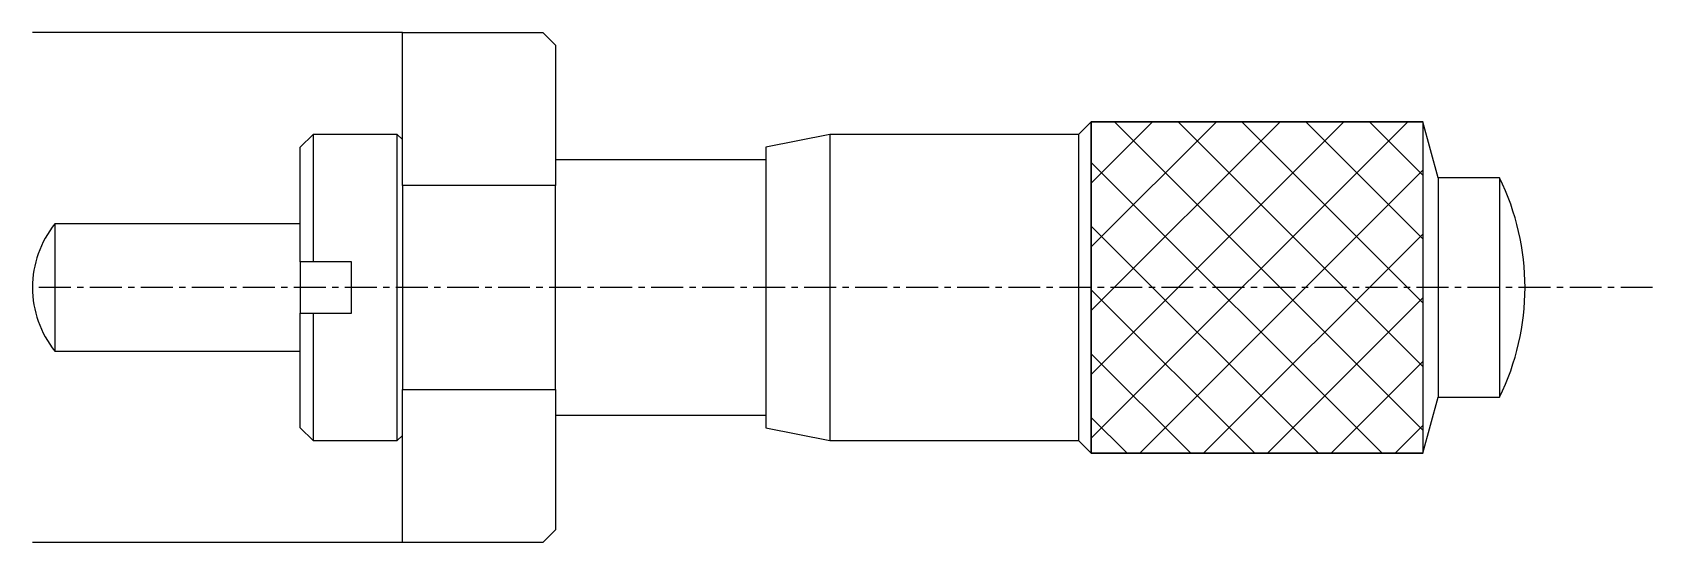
# Model space of a CAD drawing. Extents: x 10 to 365, y 10 to 240.
# Drawn here: x 138.8 to 202.3, y 131.8 to 151.8 of the extents above; entities that cross this region are included whole.
import ezdxf

# ---------------------------------------------------------------- set-up
doc = ezdxf.new("R2010")
doc.units = 0
doc.linetypes.add('CENTER', pattern=[2, 1.25, -0.25, 0.25, -0.25])
doc.layers.get('0').update_dxf_attribs({"linetype": 'CONTINUOUS'})
doc.layers.add('CENTER', color=1, linetype='CENTER')

msp = doc.modelspace()

# ---------------------------------------------------------------- linework, layer by layer
at = {"color": 7, "linetype": 'CONTINUOUS'}
for p, q in [((153.344926, 151.750002), (138.844926, 151.750002)), ((153.344926, 145.75), (153.344926, 151.750002)), ((153.344926, 151.750002), (158.844926, 151.75)), ((159.344926, 151.25), (158.844926, 151.75)), ((159.344926, 151.25), (159.344926, 145.75)), ((180.344932, 148.249999), (179.84493, 147.749996)), ((180.344932, 148.249999), (193.344933, 148.249999)), ((180.344932, 135.250001), (180.344932, 148.249999)), ((193.934421, 146.05), (193.344933, 148.249999)), ((193.344933, 148.249999), (193.344933, 135.250001)), ((149.844926, 147.75), (149.344926, 147.25)), ((149.844926, 147.75), (149.844926, 142.75)), ((153.144926, 147.75), (149.844926, 147.75)), ((153.144926, 141.75), (153.144926, 147.75)), ((153.344926, 147.55), (153.144926, 147.75)), ((170.094925, 147.749996), (167.594926, 147.249997)), ((170.094925, 147.749996), (170.094925, 135.750004)), ((179.84493, 147.749996), (170.094925, 147.749996)), ((179.84493, 147.749996), (179.84493, 135.750004)), ((149.344926, 142.75), (149.344926, 147.25)), ((167.594926, 146.75), (159.344926, 146.75)), ((167.594926, 147.249997), (167.594926, 136.250003)), ((159.344926, 145.75), (153.344926, 145.75)), ((153.344926, 145.75), (153.344926, 137.75)), ((159.344926, 137.75), (159.344926, 145.75)), ((193.934421, 146.05), (193.934421, 137.45)), ((196.344932, 146.05), (193.934421, 146.05)), ((196.344932, 146.05), (196.344932, 137.45)), ((139.722435, 144.249996), (139.722435, 139.250004)), ((149.344926, 144.249996), (139.722435, 144.249996)), ((149.344926, 142.75), (149.344926, 140.75)), ((149.844926, 142.75), (149.344926, 142.75)), ((151.344926, 142.75), (149.844926, 142.75)), ((151.344926, 140.75), (151.344926, 142.75)), ((153.144926, 135.75), (153.144926, 141.75)), ((149.344926, 136.25), (149.344926, 140.75)), ((149.344926, 140.75), (149.844926, 140.75)), ((149.844926, 140.75), (149.844926, 135.75)), ((149.844926, 140.75), (151.344926, 140.75)), ((139.722435, 139.250004), (149.344926, 139.250004)), ((153.344926, 137.75), (159.344926, 137.75)), ((153.344926, 131.75), (153.344926, 137.75)), ((159.344926, 137.75), (159.344926, 132.25)), ((193.344933, 135.250001), (193.934421, 137.45)), ((193.934421, 137.45), (196.344932, 137.45)), ((159.344926, 136.75), (167.594926, 136.75)), ((149.344926, 136.25), (149.844926, 135.75)), ((153.144926, 135.75), (153.344926, 135.95)), ((167.594926, 136.250003), (170.094925, 135.750004)), ((149.844926, 135.75), (153.144926, 135.75)), ((170.094925, 135.750004), (179.84493, 135.750004)), ((179.84493, 135.750004), (180.344932, 135.250001)), ((193.344933, 135.250001), (180.344932, 135.250001)), ((158.844926, 131.75), (159.344926, 132.25)), ((153.344926, 131.75), (138.844926, 131.75)), ((158.844926, 131.75), (153.344926, 131.75))]:
    msp.add_line(p, q, dxfattribs=at)
at = {"color": 3, "linetype": 'CONTINUOUS'}
for p, q in [((180.344932, 148.249999), (180.344932, 135.250001)), ((193.344933, 148.249999), (180.344932, 148.249999)), ((180.344932, 145.844932), (182.749999, 148.249999)), ((180.344932, 143.344932), (185.249999, 148.249999)), ((180.344932, 140.844932), (187.749999, 148.249999)), ((180.344932, 138.344932), (190.249999, 148.249999)), ((180.344932, 135.844932), (192.749999, 148.249999)), ((181.250001, 148.249999), (193.344933, 136.155067)), ((183.750001, 148.249999), (193.344933, 138.655067)), ((186.250001, 148.249999), (193.344933, 141.155067)), ((188.750001, 148.249999), (193.344933, 143.655067)), ((191.250001, 148.249999), (193.344933, 146.155067)), ((193.344933, 148.249999), (193.344933, 135.250001)), ((180.344932, 146.655068), (191.749999, 135.250001)), ((182.250001, 135.250001), (193.344933, 146.344933)), ((180.344932, 144.155068), (189.249999, 135.250001)), ((184.750001, 135.250001), (193.344933, 143.844933)), ((180.344932, 141.655068), (186.749999, 135.250001)), ((187.250001, 135.250001), (193.344933, 141.344933)), ((180.344932, 139.155068), (184.249999, 135.250001)), ((189.750001, 135.250001), (193.344933, 138.844933)), ((180.344932, 136.655068), (181.749999, 135.250001)), ((192.250001, 135.250001), (193.344933, 136.344933)), ((180.344932, 135.250001), (193.344933, 135.250001))]:
    msp.add_line(p, q, dxfattribs=at)
at = {"color": 7, "linetype": 'CONTINUOUS'}
for centre, radius, start, end in [((187.599932, 141.749998), 9.745001, 333.816215, 26.183798), ((142.844931, 141.749997), 3.999997, 141.317795, 180), ((142.844931, 141.749997), 3.999997, 180, 218.682173)]:
    msp.add_arc(centre, radius, start, end, dxfattribs=at)
at = {"layer": 'CENTER', "color": 1, "linetype": 'CENTER'}
msp.add_line((202.344933, 141.75), (138.844934, 141.75), dxfattribs=at)

doc.saveas('drawing.dxf')
